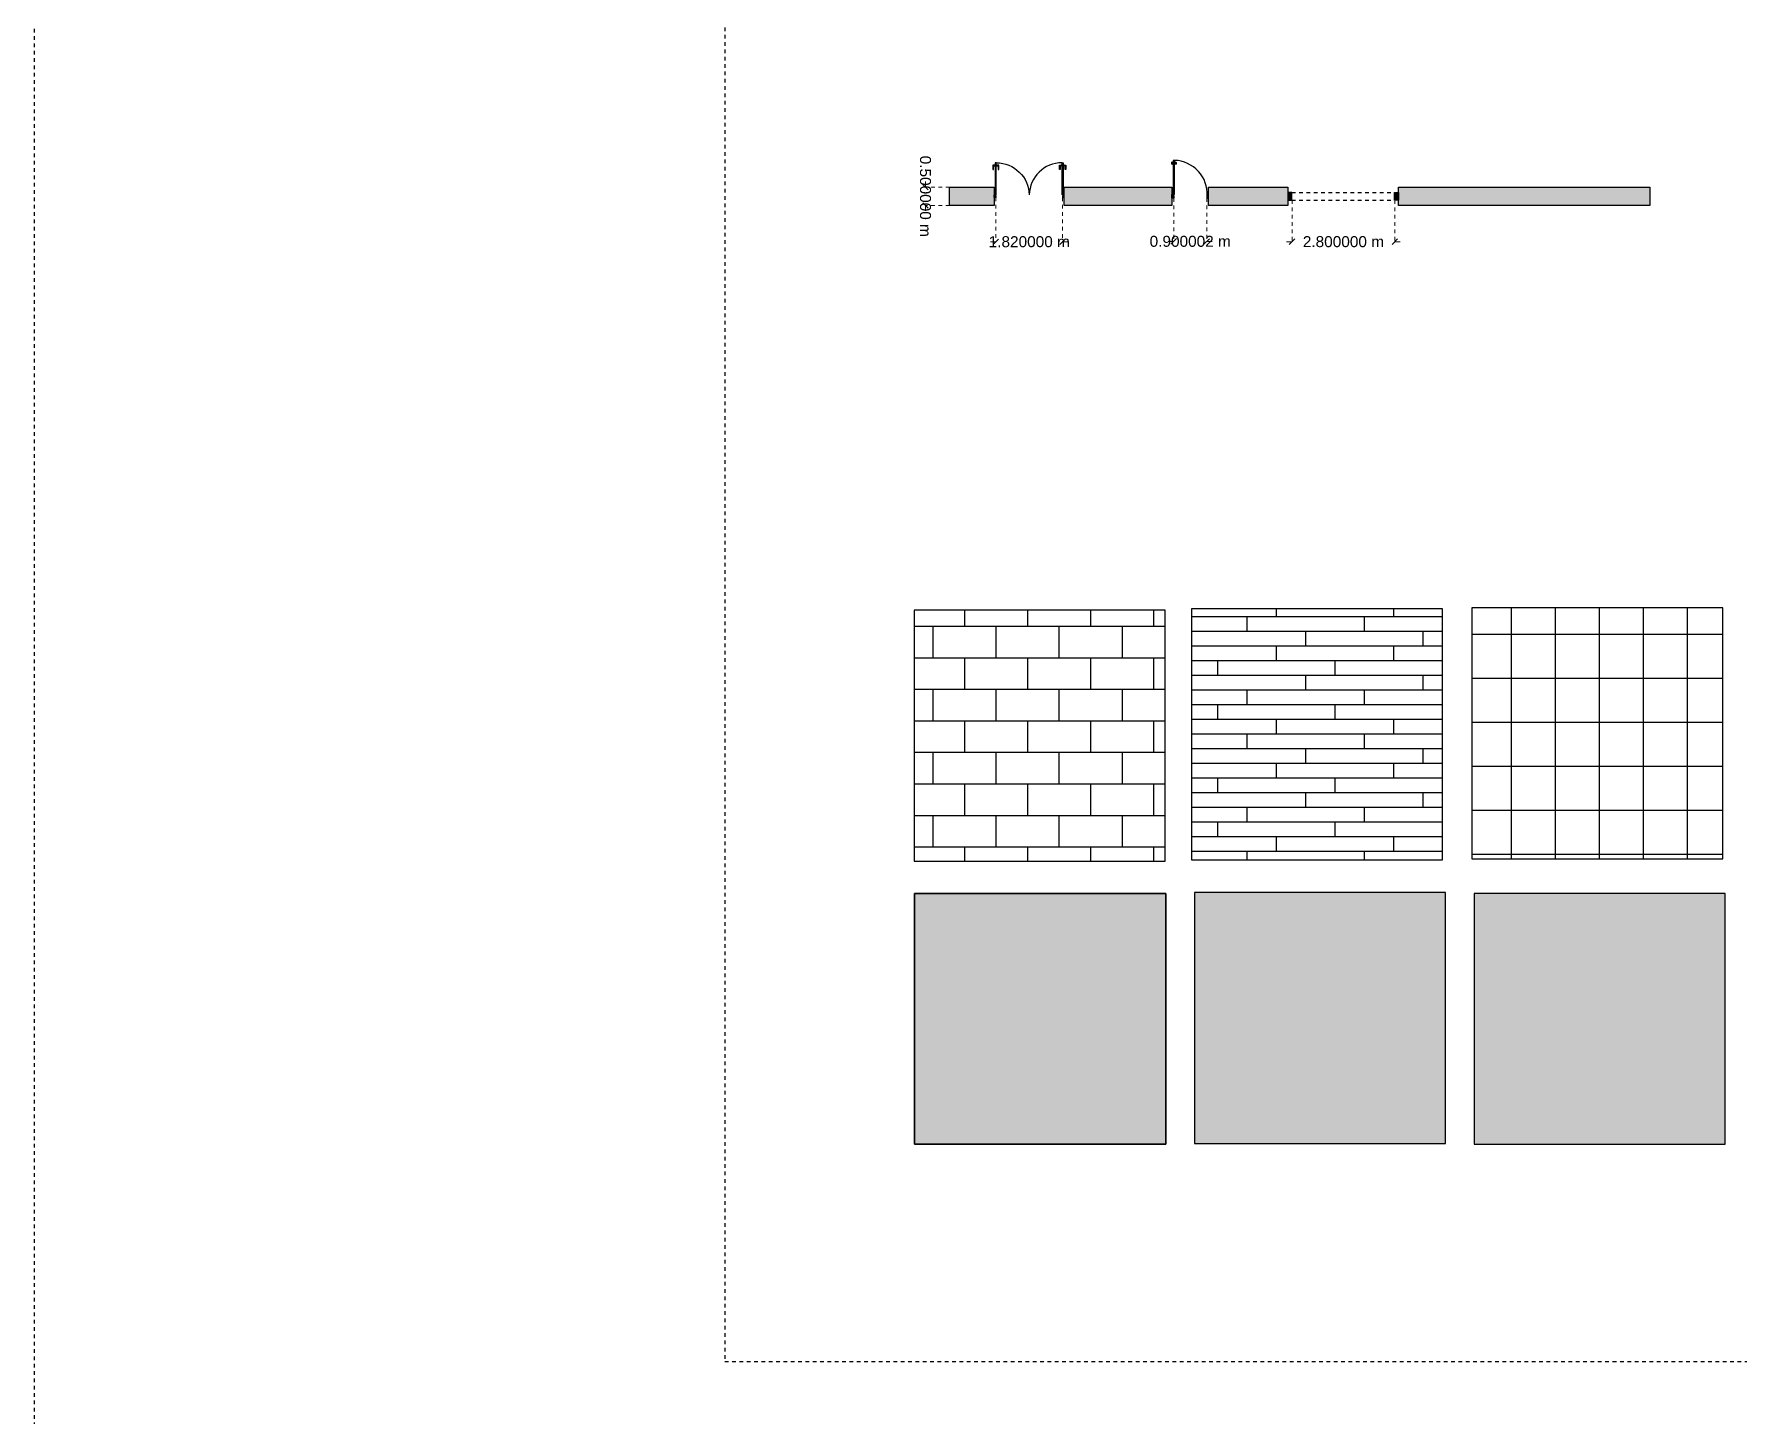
# Model space of a CAD drawing. Header units: metres. Extents: x -17 to 580, y -130 to 19.
# Drawn here: x 185.34 to 231.8, y -58.52 to -20.83 of the extents above; entities that cross this region are included whole.
import ezdxf

# ---------------------------------------------------------------- set-up
doc = ezdxf.new("R2010")
doc.units = ezdxf.units.M
for name, pattern in [('Blue Dimension_ExtLine', [0.0025, 0, -0.0025]), ('Chevron Hatch', [0]), ('Dash Line', [0.0009525, 0.000635, -0.0003175]), ('Dash Line_3', [0.002905, 0.001937, -0.000968375]), ('Default Wall', [0]), ('Parquet Hatch', [0]), ('Square Tiles', [0]), ('Storage Zone 01', [0]), ('Style Black Lines_2', [0]), ('Style Border  Fill_3', [0]), ('Style Border  Fill_4', [0]), ('Style Grey Lines', [0]), ('Style Grey Lines_2', [0]), ('Style Hidden', [0.015, 0.006, -0.009])]:
    doc.linetypes.add(name, pattern=pattern)
for name, color, linetype, true_color in [('Annotations', 7, 'Continuous', 0x7a8bf7), ('Imported blocks', 7, 'Continuous', 0x7a8bf7), ('Mood Board', 7, 'Continuous', 0x7a8bf7), ('Page Layout', 7, 'Continuous', 0xe0e0e0), ('Walls', 7, 'Continuous', 0xc7c7c7), ('Zones', 7, 'Continuous', 0x7a8bf7)]:
    doc.layers.add(name, color=color, linetype=linetype, true_color=true_color)
doc.styles.add('Blue Dimension', font='', dxfattribs={"height": 0.3})
doc.styles.get('Blue Dimension').set_extended_font_data('arial')
doc.dimstyles.new('Blue Dimension', dxfattribs={"dimtxt": 0.3, "dimasz": 0.15, "dimexe": 0, "dimexo": 0, "dimgap": 0.25, "dimtad": 0, "dimtih": 1, "dimtoh": 1, "dimdec": 6, "dimrnd": 1e-06, "dimzin": 0, "dimdsep": 46, "dimtxsty": 'Blue Dimension', "dimblk": 'OBLIQUE', "dimcen": 0.09, "dimadec": 0, "dimazin": 0, "dimtfac": 1, "dimtdec": 4, "dimtix": 1, "dimtofl": 0, "dimtmove": 2, "dimatfit": 3, "dimfxl": 1, "dimtolj": 1, "dimtzin": 0, "dimlwd": 5, "dimlwe": 5, "dimarcsym": 0})

# ---------------------------------------------------------------- blocks, each defined once
blk = doc.blocks.new('_Oblique')
at = {"color": 0, "linetype": 'ByBlock', "lineweight": -2}
blk.add_line((-0.5, -0.5), (0.5, 0.5), dxfattribs=at)
blk = doc.blocks.new('*D186')
at = {"layer": 'Annotations', "color": 0, "linetype": 'Blue Dimension_ExtLine', "lineweight": 5}
for p, q in [((211.55, -25.293), (211.551, -26.498)), ((213.37, -25.291), (213.371, -26.496))]:
    blk.add_line(p, q, dxfattribs=at)
at = {"layer": 'Annotations', "color": 0, "lineweight": 5}
for p, q in [((211.551, -26.498), (211.401, -26.498)), ((213.371, -26.496), (213.521, -26.496))]:
    blk.add_line(p, q, dxfattribs=at)
at = {"layer": 'Defpoints', "color": 0}
for p in [(211.55, -25.293), (213.37, -25.291), (213.371, -26.496)]:
    blk.add_point(p, dxfattribs=at)
at = {"layer": 'Annotations', "color": 0, "lineweight": 5, "xscale": 0.15, "yscale": 0.15, "zscale": 0.15}
for p, rotation in [((211.551, -26.498), 0.05402022063142467), ((213.371, -26.496), 180.0540202206315)]:
    blk.add_blockref('_Oblique', p, dxfattribs=dict(at, rotation=rotation))
at = {"layer": 'Annotations', "color": 0, "insert": (212.461, -26.497), "char_height": 0.3, "attachment_point": 5, "rotation": 0.054, "style": 'Blue Dimension'}
blk.add_mtext('\\A1;1.820000 m', dxfattribs=at)
blk = doc.blocks.new('Double door US 72')
at = {"layer": 'Imported blocks', "transparency": 33554483}
for points in [[(-0.924, 0.036), (-0.897, 0.036), (-0.897, 0.818), (-0.888, 0.818), (-0.888, 0.832), (-0.843, 0.833), (-0.843, 0.73), (-0.826, 0.73), (-0.826, 0.85), (-0.888, 0.85), (-0.888, 0.864), (-0.897, 0.864), (-0.898, 0.915), (-0.925, 0.915), (-0.924, 0.864), (-0.933, 0.864), (-0.933, 0.85), (-0.996, 0.849), (-0.995, 0.73), (-0.978, 0.73), (-0.978, 0.832), (-0.933, 0.832), (-0.933, 0.818), (-0.924, 0.818), (-0.924, 0.036)], [(0.923, 0.038), (0.896, 0.038), (0.896, 0.819), (0.887, 0.819), (0.887, 0.834), (0.842, 0.834), (0.842, 0.732), (0.825, 0.732), (0.824, 0.851), (0.887, 0.851), (0.887, 0.866), (0.896, 0.866), (0.895, 0.916), (0.922, 0.916), (0.923, 0.866), (0.932, 0.866), (0.932, 0.851), (0.994, 0.851), (0.994, 0.732), (0.977, 0.732), (0.977, 0.834), (0.932, 0.834), (0.932, 0.819), (0.923, 0.819), (0.923, 0.038)], [(-0.955, 0.036), (-0.924, 0.036), (-0.924, 0.009), (-0.91, 0.009), (-0.91, -0.036), (-0.955, -0.036), (-0.955, 0.036)], [(0.955, 0.038), (0.923, 0.038), (0.923, 0.011), (0.91, 0.011), (0.91, -0.034), (0.955, -0.034), (0.955, 0.038)]]:
    blk.add_hatch(color=256, dxfattribs=at).paths.add_polyline_path(points, flags=0)
at = {"layer": 'Imported blocks', "linetype": 'Style Border  Fill_3'}
for points in [[(-0.924, 0.036), (-0.897, 0.036), (-0.897, 0.818), (-0.888, 0.818), (-0.888, 0.832), (-0.843, 0.833), (-0.843, 0.73), (-0.826, 0.73), (-0.826, 0.85), (-0.888, 0.85), (-0.888, 0.864), (-0.897, 0.864), (-0.898, 0.915), (-0.925, 0.915), (-0.924, 0.864), (-0.933, 0.864), (-0.933, 0.85), (-0.996, 0.849), (-0.995, 0.73), (-0.978, 0.73), (-0.978, 0.832), (-0.933, 0.832), (-0.933, 0.818), (-0.924, 0.818), (-0.924, 0.036)], [(0.923, 0.038), (0.896, 0.038), (0.896, 0.819), (0.887, 0.819), (0.887, 0.834), (0.842, 0.834), (0.842, 0.732), (0.825, 0.732), (0.824, 0.851), (0.887, 0.851), (0.887, 0.866), (0.896, 0.866), (0.895, 0.916), (0.922, 0.916), (0.923, 0.866), (0.932, 0.866), (0.932, 0.851), (0.994, 0.851), (0.994, 0.732), (0.977, 0.732), (0.977, 0.834), (0.932, 0.834), (0.932, 0.819), (0.923, 0.819), (0.923, 0.038)], [(-0.955, 0.036), (-0.924, 0.036), (-0.924, 0.009), (-0.91, 0.009), (-0.91, -0.036), (-0.955, -0.036), (-0.955, 0.036)], [(0.955, 0.038), (0.923, 0.038), (0.923, 0.011), (0.91, 0.011), (0.91, -0.034), (0.955, -0.034), (0.955, 0.038)]]:
    blk.add_lwpolyline(points, close=True, dxfattribs=at)
at = {"layer": 'Imported blocks', "linetype": 'Style Black Lines_2'}
for points in [[(-0.996, 0.849), (-0.978, 0.832)], [(-0.933, 0.85), (-0.933, 0.832)], [(-0.924, 0.864), (-0.924, 0.818)], [(-0.897, 0.864), (-0.897, 0.818)], [(-0.888, 0.85), (-0.888, 0.832)], [(-0.826, 0.85), (-0.843, 0.833)], [(0.824, 0.851), (0.842, 0.834)], [(0.887, 0.851), (0.887, 0.834)], [(0.896, 0.866), (0.896, 0.819)], [(0.923, 0.866), (0.923, 0.819)], [(0.932, 0.851), (0.932, 0.834)], [(0.994, 0.851), (0.977, 0.834)]]:
    blk.add_lwpolyline(points, dxfattribs=at)
at = {"layer": 'Imported blocks', "linetype": 'Style Grey Lines_2'}
for points in [[(-0.898, 0.915, -0.408137), (0, 0.037)], [(0.895, 0.916, 0.408137), (0, 0.037)]]:
    blk.add_lwpolyline(points, format="xyb", dxfattribs=at)
blk = doc.blocks.new('*D207')
at = {"layer": 'Annotations', "color": 0, "linetype": 'Blue Dimension_ExtLine', "lineweight": 5}
for p, q in [((219.623, -25.363), (219.623, -26.496)), ((222.423, -25.363), (222.423, -26.496))]:
    blk.add_line(p, q, dxfattribs=at)
at = {"layer": 'Annotations', "color": 0, "lineweight": 5}
for p, q in [((219.623, -26.496), (219.473, -26.496)), ((222.423, -26.496), (222.573, -26.496))]:
    blk.add_line(p, q, dxfattribs=at)
at = {"layer": 'Defpoints', "color": 0}
for p in [(219.623, -25.363), (222.423, -25.363), (222.423, -26.496)]:
    blk.add_point(p, dxfattribs=at)
at = {"layer": 'Annotations', "color": 0, "lineweight": 5, "xscale": 0.15, "yscale": 0.15, "zscale": 0.15}
blk.add_blockref('_Oblique', (219.623, -26.496), dxfattribs=at)
at = {"layer": 'Annotations', "color": 0, "lineweight": 5, "xscale": 0.15, "yscale": 0.15, "zscale": 0.15, "rotation": 180}
blk.add_blockref('_Oblique', (222.423, -26.496), dxfattribs=at)
at = {"layer": 'Annotations', "color": 0, "insert": (221.023, -26.496), "char_height": 0.3, "attachment_point": 5, "style": 'Blue Dimension'}
blk.add_mtext('\\A1;2.800000 m', dxfattribs=at)
blk = doc.blocks.new('Door EU 90')
at = {"layer": 'Imported blocks', "transparency": 33554483}
h = blk.add_hatch(color=256, dxfattribs=at)
edge = h.paths.add_edge_path(flags=0)
edge.add_spline(control_points=[(-0.514, 0.908), (-0.514, 0.896), (-0.51, 0.885), (-0.503, 0.88)], knot_values=[0, 0, 0, 0, 1, 1, 1, 1], degree=3, periodic=0)
edge.add_spline(control_points=[(-0.503, 0.88), (-0.496, 0.876), (-0.488, 0.879), (-0.486, 0.893)], knot_values=[0, 0, 0, 0, 1, 1, 1, 1], degree=3, periodic=0)
edge.add_line((-0.486, 0.893), (-0.465, 0.893))
edge.add_line((-0.465, 0.893), (-0.465, 0.05))
edge.add_line((-0.465, 0.05), (-0.425, 0.05))
edge.add_line((-0.425, 0.05), (-0.425, 0.893))
edge.add_line((-0.425, 0.893), (-0.403, 0.893))
edge.add_spline(control_points=[(-0.403, 0.893), (-0.401, 0.879), (-0.393, 0.876), (-0.387, 0.88)], knot_values=[0, 0, 0, 0, 1, 1, 1, 1], degree=3, periodic=0)
edge.add_spline(control_points=[(-0.387, 0.88), (-0.38, 0.885), (-0.375, 0.896), (-0.376, 0.908)], knot_values=[0, 0, 0, 0, 1, 1, 1, 1], degree=3, periodic=0)
edge.add_spline(control_points=[(-0.376, 0.908), (-0.376, 0.909), (-0.376, 0.909), (-0.376, 0.909)], knot_values=[0, 0, 0, 0, 1, 1, 1, 1], degree=3, periodic=0)
edge.add_spline(control_points=[(-0.376, 0.909), (-0.376, 0.91), (-0.376, 0.91), (-0.376, 0.911)], knot_values=[0, 0, 0, 0, 1, 1, 1, 1], degree=3, periodic=0)
edge.add_spline(control_points=[(-0.376, 0.911), (-0.377, 0.922), (-0.381, 0.931), (-0.388, 0.935)], knot_values=[0, 0, 0, 0, 1, 1, 1, 1], degree=3, periodic=0)
edge.add_spline(control_points=[(-0.388, 0.935), (-0.395, 0.938), (-0.403, 0.936), (-0.405, 0.921)], knot_values=[0, 0, 0, 0, 1, 1, 1, 1], degree=3, periodic=0)
edge.add_line((-0.405, 0.921), (-0.425, 0.921))
edge.add_line((-0.425, 0.921), (-0.425, 0.98))
edge.add_line((-0.425, 0.98), (-0.465, 0.98))
edge.add_line((-0.465, 0.98), (-0.465, 0.921))
edge.add_line((-0.465, 0.921), (-0.485, 0.921))
edge.add_spline(control_points=[(-0.485, 0.921), (-0.487, 0.936), (-0.495, 0.938), (-0.502, 0.935)], knot_values=[0, 0, 0, 0, 1, 1, 1, 1], degree=3, periodic=0)
edge.add_spline(control_points=[(-0.502, 0.935), (-0.509, 0.931), (-0.514, 0.92), (-0.514, 0.908)], knot_values=[0, 0, 0, 0, 1, 1, 1, 1], degree=3, periodic=0)
for points in [[(-0.5, -0.05), (-0.5, 0.05), (-0.465, 0.05), (-0.465, 0.01), (-0.45, 0.01), (-0.45, -0.05), (-0.5, -0.05)], [(0.5, -0.05), (0.5, 0.05), (0.465, 0.05), (0.465, 0.01), (0.45, 0.01), (0.45, -0.05), (0.5, -0.05)]]:
    blk.add_hatch(color=256, dxfattribs=at).paths.add_polyline_path(points, flags=0)
at = {"layer": 'Imported blocks', "linetype": 'Style Border  Fill_3'}
for points in [[(-0.405, 0.921), (-0.425, 0.921), (-0.425, 0.98), (-0.465, 0.98), (-0.465, 0.921), (-0.485, 0.921)], [(-0.486, 0.893), (-0.465, 0.893), (-0.465, 0.05), (-0.425, 0.05), (-0.425, 0.893), (-0.403, 0.893)]]:
    blk.add_lwpolyline(points, dxfattribs=at)
at = {"layer": 'Imported blocks', "linetype": 'Style Grey Lines_2'}
blk.add_lwpolyline([(0.465, 0.01, 0.416941), (-0.425, 0.98)], format="xyb", dxfattribs=at)
at = {"layer": 'Imported blocks', "linetype": 'Style Black Lines_2'}
for points in [[(-0.465, 0.893), (-0.465, 0.921)], [(-0.425, 0.893), (-0.425, 0.921)]]:
    blk.add_lwpolyline(points, dxfattribs=at)
at = {"layer": 'Imported blocks', "linetype": 'Style Border  Fill_3'}
for points in [[(-0.5, -0.05), (-0.5, 0.05), (-0.465, 0.05), (-0.465, 0.01), (-0.45, 0.01), (-0.45, -0.05), (-0.5, -0.05)], [(0.5, -0.05), (0.5, 0.05), (0.465, 0.05), (0.465, 0.01), (0.45, 0.01), (0.45, -0.05), (0.5, -0.05)]]:
    blk.add_lwpolyline(points, close=True, dxfattribs=at)
at = {"layer": 'Imported blocks', "extrusion": (0, 0, -1)}
for centre, major_axis, start_param, end_param in [((-0.514, 0.907), (0.0223, 0.0223), 0.313669, 1.257026), ((-0.37, 0.908), (0.0262, 0.0262), 3.491077, 4.28521)]:
    blk.add_ellipse(centre, major_axis=major_axis, ratio=0.999988, start_param=start_param, end_param=end_param, dxfattribs=at)
at = {"layer": 'Imported blocks'}
for points in [[(-0.502, 0.935), (-0.509, 0.931), (-0.514, 0.92), (-0.514, 0.908)], [(-0.485, 0.921), (-0.487, 0.936), (-0.495, 0.938), (-0.502, 0.935)], [(-0.388, 0.935), (-0.395, 0.938), (-0.403, 0.936), (-0.405, 0.921)], [(-0.376, 0.911), (-0.377, 0.922), (-0.381, 0.931), (-0.388, 0.935)], [(-0.514, 0.908), (-0.514, 0.896), (-0.51, 0.885), (-0.503, 0.88)], [(-0.503, 0.88), (-0.496, 0.876), (-0.488, 0.879), (-0.486, 0.893)], [(-0.403, 0.893), (-0.401, 0.879), (-0.393, 0.876), (-0.387, 0.88)], [(-0.387, 0.88), (-0.38, 0.885), (-0.375, 0.896), (-0.376, 0.908)], [(-0.376, 0.909), (-0.376, 0.91), (-0.376, 0.91), (-0.376, 0.911)], [(-0.376, 0.908), (-0.376, 0.909), (-0.376, 0.909), (-0.376, 0.909)]]:
    blk.add_open_spline(points, degree=3, dxfattribs=at)
blk = doc.blocks.new('*D216')
at = {"layer": 'Annotations', "color": 0, "linetype": 'Blue Dimension_ExtLine', "lineweight": 5}
for p, q in [((216.398, -25.307), (216.398, -26.487)), ((217.298, -25.307), (217.298, -26.488))]:
    blk.add_line(p, q, dxfattribs=at)
at = {"layer": 'Annotations', "color": 0, "lineweight": 5}
for p, q in [((216.398, -26.487), (216.248, -26.487)), ((217.298, -26.488), (217.448, -26.488))]:
    blk.add_line(p, q, dxfattribs=at)
at = {"layer": 'Defpoints', "color": 0}
for p in [(216.398, -25.307), (217.298, -25.307), (217.298, -26.488)]:
    blk.add_point(p, dxfattribs=at)
at = {"layer": 'Annotations', "color": 0, "lineweight": 5, "xscale": 0.15, "yscale": 0.15, "zscale": 0.15}
for p, rotation in [((216.398, -26.487), 359.9855902551568), ((217.298, -26.488), 179.9855902551568)]:
    blk.add_blockref('_Oblique', p, dxfattribs=dict(at, rotation=rotation))
at = {"layer": 'Annotations', "color": 0, "insert": (216.848, -26.487), "char_height": 0.3, "attachment_point": 5, "rotation": 359.9856, "style": 'Blue Dimension'}
blk.add_mtext('\\A1;0.900002 m', dxfattribs=at)
blk = doc.blocks.new('*D228')
at = {"layer": 'Annotations', "color": 0, "lineweight": 5}
for p, q in [((209.631, -25.007), (209.631, -24.857)), ((209.631, -25.507), (209.631, -25.657))]:
    blk.add_line(p, q, dxfattribs=at)
at = {"layer": 'Annotations', "color": 0, "linetype": 'Blue Dimension_ExtLine', "lineweight": 5}
for p, q in [((210.29, -25.007), (209.631, -25.007)), ((210.29, -25.507), (209.631, -25.507))]:
    blk.add_line(p, q, dxfattribs=at)
at = {"layer": 'Defpoints', "color": 0}
for p in [(210.29, -25.007), (209.631, -25.507), (210.29, -25.507)]:
    blk.add_point(p, dxfattribs=at)
at = {"layer": 'Annotations', "color": 0, "lineweight": 5, "xscale": 0.15, "yscale": 0.15, "zscale": 0.15}
for p, rotation in [((209.631, -25.007), 270), ((209.631, -25.507), 90)]:
    blk.add_blockref('_Oblique', p, dxfattribs=dict(at, rotation=rotation))
at = {"layer": 'Annotations', "color": 0, "insert": (209.631, -25.257), "char_height": 0.3, "attachment_point": 5, "rotation": 270, "style": 'Blue Dimension'}
blk.add_mtext('\\A1;0.500000 m', dxfattribs=at)
blk = doc.blocks.new('Opening')
at = {"layer": 'Walls', "transparency": 33554483}
for points in [[(-1.5, -0.106), (-1.393, -0.106), (-1.393, 0.106), (-1.5, 0.106), (-1.5, -0.106)], [(1.5, -0.106), (1.393, -0.106), (1.393, 0.106), (1.5, 0.106), (1.5, -0.106)]]:
    blk.add_hatch(color=256, dxfattribs=at).paths.add_polyline_path(points, flags=0)
at = {"layer": 'Walls', "linetype": 'Style Border  Fill_4'}
for points in [[(-1.5, -0.106), (-1.393, -0.106), (-1.393, 0.106), (-1.5, 0.106), (-1.5, -0.106)], [(1.5, -0.106), (1.393, -0.106), (1.393, 0.106), (1.5, 0.106), (1.5, -0.106)]]:
    blk.add_lwpolyline(points, close=True, dxfattribs=at)
at = {"layer": 'Walls', "linetype": 'Dash Line'}
for points in [[(-1.393, 0.106), (1.393, 0.106)], [(-1.393, -0.106), (1.393, -0.106)]]:
    blk.add_lwpolyline(points, dxfattribs=at)

msp = doc.modelspace()

# ---------------------------------------------------------------- hatches: boundary and pattern name
at = {"layer": 'Walls', "transparency": 33554483}
h = msp.add_hatch(color=256, dxfattribs=at)
h.paths.add_polyline_path([(210.2896782, -25.50731), (210.2896782, -25.00731), (211.505001, -25.00731), (211.505001, -25.50731), (210.2896782, -25.50731)], flags=0)
h.paths.add_polyline_path([(213.4152131, -25.50731), (213.4152131, -25.00731), (216.3482214, -25.00731), (216.3482214, -25.50731), (213.4152131, -25.50731)], flags=0)
h.paths.add_polyline_path([(217.348138, -25.50731), (217.348138, -25.00731), (219.5077364, -25.00731), (219.5077364, -25.50731), (217.348138, -25.50731)], flags=0)
h.paths.add_polyline_path([(222.5243919, -25.50731), (222.5243919, -25.00731), (229.3786446, -25.00731), (229.3786446, -25.50731), (222.5243919, -25.50731)], flags=0)
at = {"layer": 'Zones'}
h = msp.add_hatch(dxfattribs=at)
h.set_pattern_fill('PATTERN_2', color=256, scale=4, style=0, pattern_type=2)
h.set_pattern_definition([(0, (0, 0), (0, 0.86), []), (90, (0, 0), (-0.86, 0.86), [0.86, -0.86])])
h.paths.add_polyline_path([(209.3201541, -43.3854394), (216.1631267, -43.3854394), (216.1631267, -36.5424668), (209.3201541, -36.5424668), (209.3201541, -43.3854394)], flags=0)
h = msp.add_hatch(dxfattribs=at)
h.set_pattern_fill('PATTERN_0', color=256, scale=4, style=0, pattern_type=2)
h.set_pattern_definition([(0, (0, 0.08), (0, 0.4), []), (90, (0, 0.08), (-0.8, 0.8), [0.4, -2.8]), (90, (1.6, 0.48), (-0.8, 0.8), [0.4, -2.8])])
h.paths.add_polyline_path([(216.8840994, -43.3540611), (223.727072, -43.3540611), (223.727072, -36.5110885), (216.8840994, -36.5110885), (216.8840994, -43.3540611)], flags=0)
h = msp.add_hatch(dxfattribs=at)
h.set_pattern_fill('PATTERN_1', color=256, scale=4, style=0, pattern_type=2)
h.set_pattern_definition([(0, (0, 0), (0, 1.2), []), (90, (0, 0), (-1.2, -9e-08), [])])
h.paths.add_polyline_path([(224.5251074, -43.3226827), (231.36808, -43.3226827), (231.36808, -36.4797101), (224.5251074, -36.4797101), (224.5251074, -43.3226827)], flags=0)
at = {"layer": 'Zones', "transparency": 33554483}
for points in [[(209.3358481, -44.2652797), (216.1788207, -44.2652797), (216.1788207, -51.1082523), (209.3358481, -51.1082523), (209.3358481, -44.2652797)], [(216.9609779, -51.0880823), (223.8039505, -51.0880823), (223.8039505, -44.2451098), (216.9609779, -44.2451098), (216.9609779, -51.0880823)], [(224.5861077, -51.1082523), (231.4290803, -51.1082523), (231.4290803, -44.2652797), (224.5861077, -44.2652797), (224.5861077, -51.1082523)]]:
    msp.add_hatch(color=256, dxfattribs=at).paths.add_polyline_path(points, flags=0)

# ---------------------------------------------------------------- linework, layer by layer
at = {"layer": 'Page Layout', "linetype": 'Style Hidden'}
msp.add_lwpolyline([(185.3388148, -129.4521211), (378.181655, -129.4521211), (378.181655, 6.9070518), (185.3388148, 6.9070518), (185.3388148, -129.4521211)], close=True, dxfattribs=at)
at = {"layer": 'Page Layout', "linetype": 'Dash Line_3'}
msp.add_lwpolyline([(204.1612261, -57.0313191), (276.8876221, -57.0313191), (276.8876221, -5.6551738), (204.1612261, -5.6551738), (204.1612261, -57.0313191)], close=True, dxfattribs=at)
at = {"layer": 'Walls', "linetype": 'Default Wall'}
for points in [[(210.2896782, -25.50731), (210.2896782, -25.00731), (211.505001, -25.00731), (211.505001, -25.50731), (210.2896782, -25.50731)], [(213.4152131, -25.50731), (213.4152131, -25.00731), (216.3482214, -25.00731), (216.3482214, -25.50731), (213.4152131, -25.50731)], [(217.348138, -25.50731), (217.348138, -25.00731), (219.5077364, -25.00731), (219.5077364, -25.50731), (217.348138, -25.50731)], [(222.5243919, -25.50731), (222.5243919, -25.00731), (229.3786446, -25.00731), (229.3786446, -25.50731), (222.5243919, -25.50731)]]:
    msp.add_lwpolyline(points, close=True, dxfattribs=at)
at = {"layer": 'Zones', "linetype": 'Chevron Hatch'}
msp.add_lwpolyline([(209.3201541, -43.3854394), (216.1631267, -43.3854394), (216.1631267, -36.5424668), (209.3201541, -36.5424668), (209.3201541, -43.3854394)], close=True, dxfattribs=at)
at = {"layer": 'Zones', "linetype": 'Parquet Hatch'}
msp.add_lwpolyline([(216.8840994, -43.3540611), (223.727072, -43.3540611), (223.727072, -36.5110885), (216.8840994, -36.5110885), (216.8840994, -43.3540611)], close=True, dxfattribs=at)
at = {"layer": 'Zones', "linetype": 'Square Tiles'}
msp.add_lwpolyline([(224.5251074, -43.3226827), (231.36808, -43.3226827), (231.36808, -36.4797101), (224.5251074, -36.4797101), (224.5251074, -43.3226827)], close=True, dxfattribs=at)
at = {"layer": 'Zones', "linetype": 'Style Grey Lines'}
for points in [[(209.3358481, -51.1082523), (216.1788207, -51.1082523), (216.1788207, -44.2652797), (209.3358481, -44.2652797), (209.3358481, -51.1082523)], [(216.9609779, -51.0880823), (223.8039505, -51.0880823), (223.8039505, -44.2451098), (216.9609779, -44.2451098), (216.9609779, -51.0880823)], [(224.5861077, -51.1082523), (231.4290803, -51.1082523), (231.4290803, -44.2652797), (224.5861077, -44.2652797), (224.5861077, -51.1082523)]]:
    msp.add_lwpolyline(points, close=True, dxfattribs=at)
at = {"layer": 'Zones', "linetype": 'Storage Zone 01'}
msp.add_lwpolyline([(209.3358481, -44.2652797), (216.1788207, -44.2652797), (216.1788207, -51.1082523), (209.3358481, -51.1082523), (209.3358481, -44.2652797)], close=True, dxfattribs=at)

# ---------------------------------------------------------------- block references
at = {"layer": 'Mood Board'}
for name, p in [('Double door US 72', (212.460107, -25.25731)), ('Door EU 90', (216.8481797, -25.25731))]:
    msp.add_blockref(name, p, dxfattribs=at)
at = {"layer": 'Mood Board', "xscale": 1.005551815293297}
msp.add_blockref('Opening', (221.0160641, -25.25731), dxfattribs=at)

# ---------------------------------------------------------------- dimensions: what is measured, and where the dimension line sits
at = {"layer": 'Annotations'}
for p1, p2, distance, picture, middle, turn in [((210.2896782, -25.00731), (210.2896782, -25.50731), -0.6582122, '*D228', (209.631466, -25.25731), -90), ((211.5499936, -25.2930543), (213.3699928, -25.2913383), -1.2045184, '*D186', (212.4611288, -26.4967142), 0.05402022), ((216.3981223, -25.30707), (217.2981242, -25.3072963), -1.1802974, '*D216', (216.8478264, -26.4874805), -0.01440974)]:
    dim = msp.add_aligned_dim(p1=p1, p2=p2, distance=distance, dimstyle='Blue Dimension', override={"dimpost": ' m'}, dxfattribs=at)
    dim.commit()
    dim.dimension.update_dxf_attribs({"geometry": picture, "text_midpoint": middle, "text_rotation": turn})
dim = msp.add_aligned_dim(p1=(219.6225665, -25.3628378), p2=(222.4225665, -25.3628378), distance=-1.1330183, dimstyle='Blue Dimension', override={"dimpost": ' m'}, dxfattribs=at)
dim.commit()
dim.dimension.update_dxf_attribs({"geometry": '*D207', "text_midpoint": (221.0225665, -26.4958562)})

doc.saveas('drawing.dxf')
